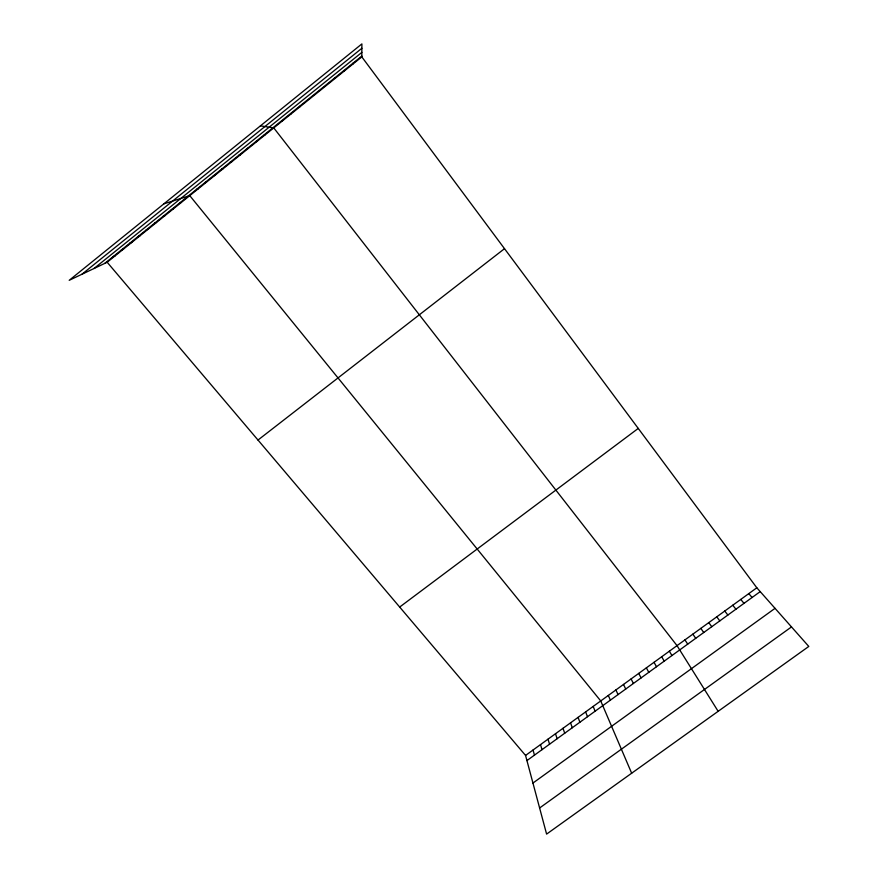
<?xml version="1.0" encoding="UTF-8"?>
<svg xmlns="http://www.w3.org/2000/svg" width="878" height="878" viewBox="0 0 878 878"><rect width="100%" height="100%" fill="white"/><g stroke="black" fill="none" stroke-linecap="round" stroke-linejoin="round"><path stroke-width="1.32" d="M361.813 56.894L361.901 43.9L69.208 280.312L107.171 262.248L361.813 56.894L756.825 587.788L808.792 646.438L546.599 834.1L525.56 755.442L107.171 262.248M81.972 274.232L361.868 48.279M94.001 268.514L361.846 52.395M104.734 263.411L361.824 56.06M258 440.043L504.51 248.683M399.677 607.049L638.251 428.42M525.56 755.442L756.825 587.788M526.943 760.578L760.205 591.618M532.946 783.055L775.033 608.344M539.619 807.98L791.495 626.925M113.01 256.738L115.369 255.641M121.296 250.054L123.578 249.023M129.593 243.36L131.799 242.383M137.912 236.654L140.041 235.743M146.242 229.937L148.294 229.092M154.583 223.199L156.558 222.419M162.946 216.46L164.834 215.747M171.309 209.71L173.131 209.052M179.705 202.95L181.439 202.357M163.89 203.828L189.758 195.64L600.739 700.94L631.666 773.222M196.518 189.385L198.099 188.924M204.947 182.58L206.451 182.185M213.387 175.776L214.814 175.446M221.849 168.949L223.188 168.686M230.321 162.123L231.583 161.914M238.816 155.274L239.99 155.143M247.311 148.415L248.408 148.349M255.827 141.545L256.848 141.545M264.366 134.663L265.299 134.729M260.437 125.861L273.76 127.903L677.026 645.637L718.149 711.312M281.728 120.659L282.496 120.857M290.563 113.536L291.244 113.8M299.42 106.392L300.013 106.732M748.791 593.616L752.106 597.49M740.769 599.433L744.006 603.351M732.757 605.238L735.929 609.2M724.756 611.033L727.862 615.05M716.766 616.828L719.806 620.878M708.798 622.601L711.762 626.705M700.842 628.374L703.728 632.522M692.885 634.135L695.705 638.339M684.95 639.897L687.704 644.134M669.343 651.202L671.966 655.537M661.683 656.766L664.229 661.134M654.022 662.319L656.503 666.731M646.373 667.862L648.787 672.318M638.745 673.393L641.094 677.893M631.117 678.924L633.4 683.468M623.501 684.434L625.718 689.032M615.906 689.954L618.057 694.586M608.311 695.453L610.397 700.128M334.979 77.714L335.242 78.329M593.166 706.428L595.119 711.191M585.615 711.904L587.503 716.711M578.064 717.381L579.897 722.221M570.535 722.835L572.291 727.73M563.007 728.29L564.708 733.229M555.5 733.745L557.135 738.716M548.004 739.177L549.562 744.193M540.508 744.61L542.011 749.669M533.034 750.031L534.472 755.124M343.913 70.503L344.077 71.195M352.857 63.293L352.945 64.05"/></g></svg>
